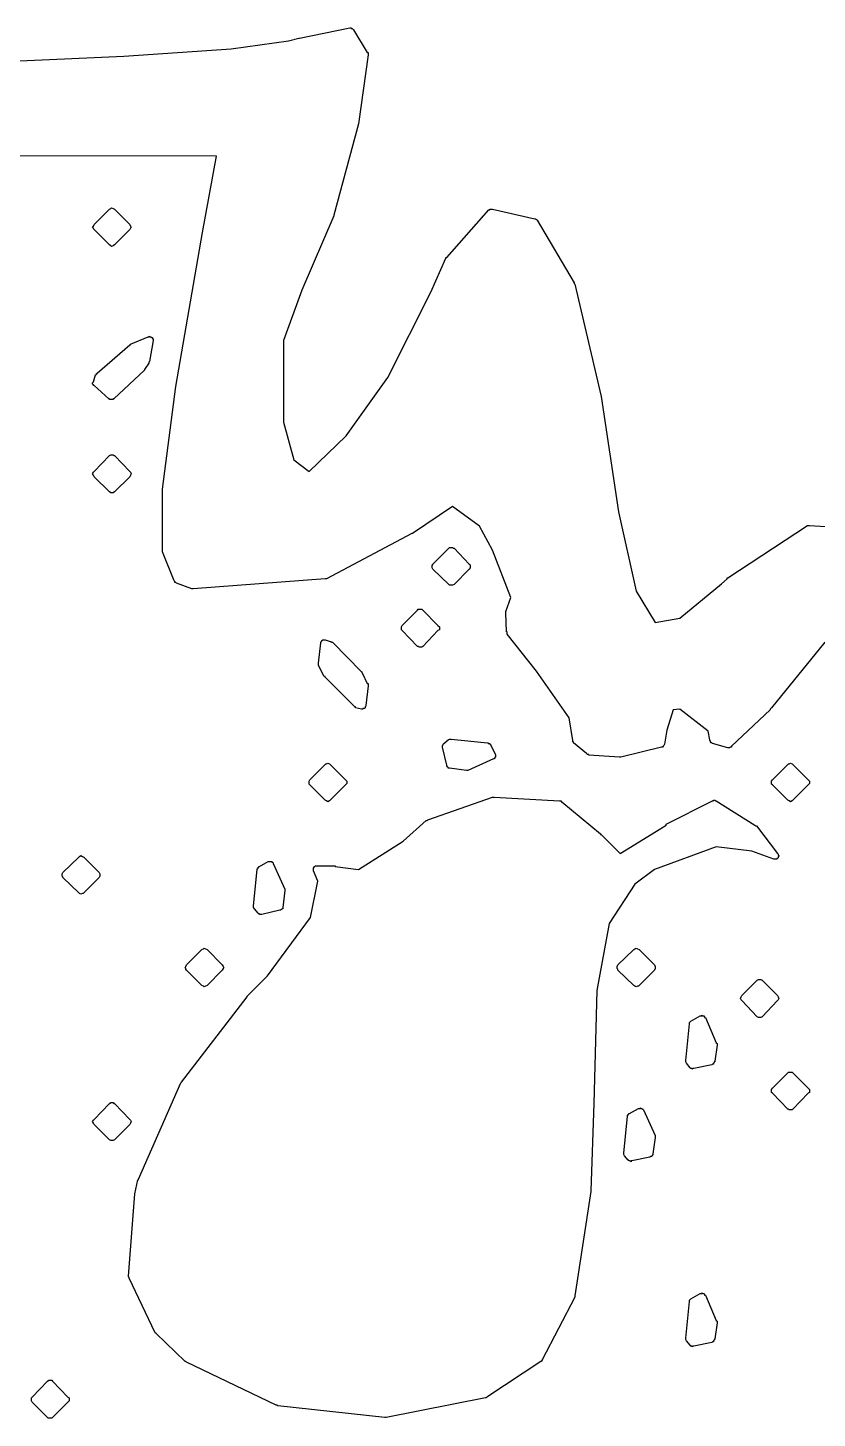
# Model space of a CAD drawing. Extents: x 55 to 335, y -160 to -35.
# Drawn here: x 128.144 to 129.228, y -120.951 to -119.043 of the extents above; entities that cross this region are included whole.
import ezdxf

# ---------------------------------------------------------------- set-up
doc = ezdxf.new("R2010")
doc.units = 0
doc.layers.add('BLACK', color=7, linetype='CONTINUOUS')

msp = doc.modelspace()

# ---------------------------------------------------------------- linework, layer by layer
at = {"layer": 'BLACK', "linetype": 'CONTINUOUS'}
for p, q in [((128.502, -119.061), (128.516, -119.057)), ((128.516, -119.057), (128.516, -119.057)), ((128.516, -119.057), (128.517, -119.057)), ((128.517, -119.057), (128.586, -119.043)), ((128.586, -119.043), (128.586, -119.043)), ((128.586, -119.043), (128.586, -119.043)), ((128.586, -119.043), (128.587, -119.043)), ((128.587, -119.043), (128.588, -119.043)), ((128.588, -119.043), (128.588, -119.044)), ((128.588, -119.044), (128.588, -119.044)), ((128.588, -119.044), (128.588, -119.044)), ((128.588, -119.044), (128.589, -119.044)), ((128.589, -119.044), (128.589, -119.044)), ((128.589, -119.044), (128.589, -119.044)), ((128.589, -119.044), (128.59, -119.045)), ((128.59, -119.045), (128.591, -119.046)), ((128.591, -119.046), (128.591, -119.046)), ((128.591, -119.046), (128.591, -119.046)), ((128.591, -119.046), (128.61, -119.077)), ((128.276, -119.082), (128.423, -119.072)), ((128.423, -119.072), (128.502, -119.061)), ((128.61, -119.077), (128.611, -119.077)), ((128.611, -119.077), (128.611, -119.078)), ((128.611, -119.078), (128.611, -119.078)), ((128.611, -119.078), (128.611, -119.079)), ((128.076, -119.091), (128.276, -119.082)), ((128.611, -119.08), (128.598, -119.175)), ((128.611, -119.079), (128.611, -119.079)), ((128.611, -119.079), (128.611, -119.08)), ((128.598, -119.175), (128.564, -119.3)), ((128.598, -119.175), (128.598, -119.175)), ((128.598, -119.175), (128.598, -119.175)), ((128.403, -119.219), (127.665, -119.218)), ((128.384, -119.324), (128.403, -119.219)), ((128.235, -119.313), (128.256, -119.292)), ((128.256, -119.292), (128.258, -119.291)), ((128.256, -119.292), (128.256, -119.292)), ((128.258, -119.291), (128.259, -119.29)), ((128.259, -119.29), (128.261, -119.291)), ((128.261, -119.291), (128.263, -119.292)), ((128.263, -119.292), (128.284, -119.313)), ((128.564, -119.301), (128.52, -119.403)), ((128.564, -119.3), (128.564, -119.301)), ((128.564, -119.301), (128.564, -119.301)), ((128.719, -119.358), (128.777, -119.293)), ((128.777, -119.293), (128.777, -119.293)), ((128.777, -119.293), (128.778, -119.293)), ((128.778, -119.293), (128.778, -119.292)), ((128.778, -119.292), (128.778, -119.292)), ((128.778, -119.292), (128.779, -119.292)), ((128.779, -119.292), (128.78, -119.292)), ((128.78, -119.292), (128.78, -119.292)), ((128.78, -119.292), (128.78, -119.292)), ((128.78, -119.292), (128.781, -119.292)), ((128.781, -119.292), (128.782, -119.292)), ((128.782, -119.292), (128.84, -119.305)), ((128.84, -119.305), (128.84, -119.305)), ((128.84, -119.305), (128.84, -119.305)), ((128.84, -119.305), (128.841, -119.305)), ((128.841, -119.305), (128.842, -119.306)), ((128.842, -119.306), (128.842, -119.306)), ((128.842, -119.306), (128.842, -119.306)), ((128.842, -119.306), (128.843, -119.307)), ((128.843, -119.307), (128.843, -119.307)), ((128.843, -119.307), (128.843, -119.307)), ((128.843, -119.307), (128.843, -119.307)), ((128.843, -119.307), (128.894, -119.393)), ((128.233, -119.317), (128.234, -119.315)), ((128.234, -119.318), (128.233, -119.317)), ((128.234, -119.315), (128.235, -119.313)), ((128.234, -119.319), (128.234, -119.318)), ((128.235, -119.32), (128.234, -119.319)), ((128.256, -119.341), (128.235, -119.32)), ((128.235, -119.32), (128.235, -119.32)), ((128.284, -119.32), (128.263, -119.341)), ((128.284, -119.313), (128.285, -119.315)), ((128.285, -119.318), (128.284, -119.32)), ((128.284, -119.32), (128.284, -119.32)), ((128.285, -119.315), (128.286, -119.317)), ((128.286, -119.317), (128.285, -119.318)), ((128.347, -119.535), (128.384, -119.324)), ((128.384, -119.324), (128.384, -119.324)), ((128.384, -119.324), (128.384, -119.324)), ((128.258, -119.342), (128.256, -119.341)), ((128.259, -119.343), (128.258, -119.342)), ((128.261, -119.342), (128.259, -119.343)), ((128.263, -119.341), (128.261, -119.342)), ((128.697, -119.406), (128.718, -119.359)), ((128.718, -119.359), (128.718, -119.358)), ((128.718, -119.358), (128.719, -119.358)), ((128.894, -119.393), (128.894, -119.394)), ((128.894, -119.394), (128.895, -119.395)), ((128.895, -119.395), (128.931, -119.549)), ((128.52, -119.403), (128.495, -119.472)), ((128.638, -119.523), (128.697, -119.406)), ((128.239, -119.517), (128.284, -119.478)), ((128.284, -119.478), (128.285, -119.478)), ((128.285, -119.477), (128.309, -119.467)), ((128.285, -119.478), (128.285, -119.477)), ((128.309, -119.467), (128.309, -119.467)), ((128.309, -119.467), (128.31, -119.467)), ((128.31, -119.467), (128.311, -119.466)), ((128.31, -119.467), (128.31, -119.467)), ((128.311, -119.466), (128.311, -119.467)), ((128.311, -119.467), (128.312, -119.467)), ((128.316, -119.472), (128.311, -119.501)), ((128.312, -119.467), (128.312, -119.467)), ((128.312, -119.467), (128.313, -119.467)), ((128.313, -119.467), (128.313, -119.467)), ((128.313, -119.467), (128.313, -119.467)), ((128.313, -119.467), (128.314, -119.468)), ((128.314, -119.468), (128.314, -119.468)), ((128.314, -119.468), (128.315, -119.468)), ((128.315, -119.468), (128.315, -119.469)), ((128.315, -119.469), (128.315, -119.469)), ((128.315, -119.469), (128.315, -119.469)), ((128.315, -119.469), (128.315, -119.47)), ((128.315, -119.47), (128.316, -119.47)), ((128.316, -119.47), (128.316, -119.471)), ((128.316, -119.471), (128.316, -119.471)), ((128.316, -119.471), (128.316, -119.472)), ((128.316, -119.472), (128.316, -119.472)), ((128.495, -119.472), (128.495, -119.584)), ((128.239, -119.518), (128.239, -119.517)), ((128.304, -119.513), (128.262, -119.552)), ((128.31, -119.503), (128.304, -119.512)), ((128.304, -119.512), (128.304, -119.512)), ((128.304, -119.512), (128.304, -119.513)), ((128.311, -119.501), (128.31, -119.502)), ((128.31, -119.502), (128.31, -119.503)), ((128.31, -119.503), (128.31, -119.503)), ((128.31, -119.503), (128.31, -119.503)), ((128.311, -119.501), (128.311, -119.501)), ((128.311, -119.501), (128.311, -119.501)), ((128.233, -119.53), (128.234, -119.529)), ((128.233, -119.531), (128.233, -119.53)), ((128.233, -119.532), (128.233, -119.531)), ((128.233, -119.531), (128.233, -119.531)), ((128.233, -119.531), (128.233, -119.531)), ((128.234, -119.533), (128.233, -119.532)), ((128.234, -119.529), (128.237, -119.519)), ((128.234, -119.529), (128.234, -119.529)), ((128.234, -119.529), (128.234, -119.529)), ((128.234, -119.534), (128.234, -119.533)), ((128.234, -119.533), (128.234, -119.533)), ((128.234, -119.533), (128.234, -119.533)), ((128.235, -119.534), (128.234, -119.534)), ((128.255, -119.552), (128.235, -119.534)), ((128.235, -119.534), (128.235, -119.534)), ((128.235, -119.534), (128.235, -119.534)), ((128.237, -119.519), (128.238, -119.519)), ((128.238, -119.519), (128.238, -119.518)), ((128.238, -119.518), (128.238, -119.518)), ((128.238, -119.518), (128.239, -119.518)), ((128.238, -119.519), (128.238, -119.519)), ((128.329, -119.676), (128.347, -119.535)), ((128.347, -119.535), (128.347, -119.535)), ((128.347, -119.535), (128.347, -119.535)), ((128.581, -119.603), (128.638, -119.523)), ((128.256, -119.552), (128.255, -119.552)), ((128.256, -119.553), (128.256, -119.552)), ((128.257, -119.553), (128.256, -119.553)), ((128.258, -119.553), (128.257, -119.553)), ((128.257, -119.553), (128.257, -119.553)), ((128.257, -119.553), (128.257, -119.553)), ((128.259, -119.553), (128.258, -119.553)), ((128.258, -119.553), (128.258, -119.553)), ((128.26, -119.553), (128.259, -119.553)), ((128.259, -119.553), (128.259, -119.553)), ((128.261, -119.553), (128.26, -119.553)), ((128.26, -119.553), (128.26, -119.553)), ((128.262, -119.552), (128.261, -119.552)), ((128.261, -119.552), (128.261, -119.553)), ((128.931, -119.549), (128.931, -119.549)), ((128.931, -119.549), (128.931, -119.549)), ((128.931, -119.549), (128.955, -119.707)), ((128.495, -119.584), (128.509, -119.636)), ((128.53, -119.652), (128.581, -119.603)), ((128.235, -119.652), (128.256, -119.63)), ((128.256, -119.63), (128.258, -119.629)), ((128.256, -119.63), (128.256, -119.63)), ((128.258, -119.629), (128.259, -119.629)), ((128.259, -119.629), (128.261, -119.629)), ((128.261, -119.629), (128.262, -119.63)), ((128.262, -119.63), (128.263, -119.63)), ((128.263, -119.63), (128.284, -119.652)), ((128.509, -119.636), (128.53, -119.652)), ((128.233, -119.655), (128.234, -119.653)), ((128.234, -119.657), (128.233, -119.655)), ((128.234, -119.653), (128.235, -119.652)), ((128.234, -119.653), (128.234, -119.653)), ((128.234, -119.653), (128.234, -119.653)), ((128.235, -119.659), (128.234, -119.657)), ((128.235, -119.652), (128.235, -119.652)), ((128.256, -119.68), (128.235, -119.659)), ((128.284, -119.659), (128.263, -119.68)), ((128.284, -119.652), (128.284, -119.652)), ((128.284, -119.652), (128.285, -119.653)), ((128.285, -119.657), (128.284, -119.659)), ((128.285, -119.653), (128.286, -119.655)), ((128.286, -119.655), (128.285, -119.657)), ((128.258, -119.681), (128.256, -119.68)), ((128.256, -119.68), (128.256, -119.68)), ((128.259, -119.681), (128.258, -119.681)), ((128.261, -119.681), (128.259, -119.681)), ((128.263, -119.68), (128.261, -119.681)), ((128.329, -119.76), (128.329, -119.676)), ((128.329, -119.676), (128.329, -119.676)), ((128.329, -119.676), (128.329, -119.676)), ((128.727, -119.7), (128.672, -119.737)), ((128.764, -119.727), (128.727, -119.7)), ((128.955, -119.707), (128.979, -119.816)), ((129.105, -119.798), (129.214, -119.726)), ((129.214, -119.726), (129.214, -119.726)), ((129.214, -119.726), (129.215, -119.726)), ((129.215, -119.726), (129.215, -119.726)), ((129.215, -119.726), (129.216, -119.726)), ((129.216, -119.726), (129.216, -119.726)), ((129.216, -119.726), (129.217, -119.726)), ((129.217, -119.726), (129.315, -119.732)), ((128.671, -119.737), (128.554, -119.799)), ((128.672, -119.737), (128.671, -119.737)), ((128.671, -119.737), (128.671, -119.737)), ((128.782, -119.76), (128.764, -119.727)), ((128.329, -119.761), (128.329, -119.76)), ((128.329, -119.76), (128.329, -119.76)), ((128.329, -119.76), (128.329, -119.76)), ((128.329, -119.762), (128.329, -119.761)), ((128.345, -119.802), (128.329, -119.762)), ((128.329, -119.762), (128.329, -119.762)), ((128.329, -119.762), (128.329, -119.762)), ((128.7, -119.779), (128.722, -119.757)), ((128.722, -119.757), (128.723, -119.756)), ((128.722, -119.757), (128.722, -119.757)), ((128.723, -119.756), (128.725, -119.756)), ((128.725, -119.756), (128.727, -119.756)), ((128.727, -119.756), (128.728, -119.757)), ((128.728, -119.757), (128.729, -119.757)), ((128.729, -119.757), (128.75, -119.779)), ((128.807, -119.825), (128.782, -119.76)), ((128.699, -119.782), (128.699, -119.78)), ((128.699, -119.78), (128.699, -119.78)), ((128.699, -119.78), (128.7, -119.78)), ((128.699, -119.784), (128.699, -119.782)), ((128.7, -119.786), (128.699, -119.784)), ((128.7, -119.78), (128.7, -119.779)), ((128.7, -119.779), (128.7, -119.779)), ((128.75, -119.779), (128.751, -119.78)), ((128.751, -119.784), (128.75, -119.786)), ((128.751, -119.78), (128.751, -119.782)), ((128.751, -119.782), (128.751, -119.784)), ((128.346, -119.803), (128.345, -119.802)), ((128.345, -119.802), (128.345, -119.802)), ((128.345, -119.802), (128.345, -119.802)), ((128.346, -119.804), (128.346, -119.803)), ((128.346, -119.803), (128.346, -119.803)), ((128.552, -119.799), (128.371, -119.813)), ((128.553, -119.799), (128.552, -119.799)), ((128.552, -119.799), (128.552, -119.799)), ((128.552, -119.799), (128.552, -119.799)), ((128.554, -119.799), (128.553, -119.799)), ((128.554, -119.799), (128.554, -119.799)), ((128.554, -119.799), (128.554, -119.799)), ((128.722, -119.807), (128.7, -119.786)), ((128.75, -119.786), (128.729, -119.807)), ((129.096, -119.806), (129.104, -119.799)), ((129.104, -119.799), (129.104, -119.798)), ((129.104, -119.798), (129.105, -119.798)), ((128.347, -119.804), (128.346, -119.804)), ((128.346, -119.804), (128.346, -119.804)), ((128.348, -119.805), (128.347, -119.804)), ((128.369, -119.813), (128.348, -119.805)), ((128.348, -119.805), (128.348, -119.805)), ((128.348, -119.805), (128.348, -119.805)), ((128.37, -119.813), (128.369, -119.813)), ((128.369, -119.813), (128.369, -119.813)), ((128.369, -119.813), (128.369, -119.813)), ((128.371, -119.813), (128.37, -119.813)), ((128.371, -119.813), (128.371, -119.813)), ((128.371, -119.813), (128.371, -119.813)), ((128.723, -119.808), (128.722, -119.807)), ((128.725, -119.808), (128.723, -119.808)), ((128.727, -119.808), (128.725, -119.808)), ((128.729, -119.807), (128.727, -119.808)), ((128.729, -119.807), (128.729, -119.807)), ((128.979, -119.816), (129.005, -119.859)), ((129.039, -119.853), (129.096, -119.806)), ((128.679, -119.842), (128.68, -119.841)), ((128.68, -119.841), (128.681, -119.841)), ((128.681, -119.841), (128.683, -119.841)), ((128.683, -119.841), (128.685, -119.841)), ((128.685, -119.841), (128.686, -119.842)), ((128.8, -119.844), (128.807, -119.825)), ((128.658, -119.863), (128.679, -119.842)), ((128.679, -119.842), (128.679, -119.842)), ((128.686, -119.842), (128.707, -119.863)), ((128.8, -119.845), (128.8, -119.844)), ((128.8, -119.844), (128.8, -119.844)), ((128.8, -119.844), (128.8, -119.844)), ((128.8, -119.846), (128.8, -119.845)), ((128.801, -119.872), (128.8, -119.846)), ((128.8, -119.846), (128.8, -119.846)), ((128.8, -119.846), (128.8, -119.846)), ((129.005, -119.859), (129.039, -119.853)), ((128.657, -119.865), (128.658, -119.863)), ((128.657, -119.867), (128.657, -119.865)), ((128.657, -119.865), (128.657, -119.865)), ((128.657, -119.869), (128.657, -119.867)), ((128.658, -119.87), (128.657, -119.869)), ((128.679, -119.892), (128.658, -119.87)), ((128.658, -119.87), (128.658, -119.87)), ((128.707, -119.87), (128.686, -119.892)), ((128.707, -119.863), (128.707, -119.863)), ((128.707, -119.863), (128.709, -119.865)), ((128.709, -119.869), (128.707, -119.87)), ((128.707, -119.87), (128.707, -119.87)), ((128.709, -119.865), (128.709, -119.865)), ((128.709, -119.865), (128.709, -119.867)), ((128.709, -119.867), (128.709, -119.869)), ((128.802, -119.872), (128.801, -119.872)), ((128.802, -119.873), (128.802, -119.872)), ((128.802, -119.874), (128.802, -119.873)), ((128.802, -119.873), (128.802, -119.873)), ((128.802, -119.875), (128.802, -119.874)), ((128.802, -119.874), (128.802, -119.874)), ((128.842, -119.926), (128.802, -119.875)), ((128.543, -119.915), (128.546, -119.887)), ((128.546, -119.886), (128.547, -119.885)), ((128.546, -119.887), (128.546, -119.886)), ((128.546, -119.886), (128.546, -119.886)), ((128.546, -119.887), (128.546, -119.887)), ((128.546, -119.887), (128.546, -119.887)), ((128.547, -119.885), (128.548, -119.884)), ((128.547, -119.885), (128.547, -119.885)), ((128.547, -119.885), (128.547, -119.885)), ((128.548, -119.884), (128.549, -119.883)), ((128.548, -119.884), (128.548, -119.884)), ((128.548, -119.884), (128.548, -119.884)), ((128.549, -119.883), (128.549, -119.883)), ((128.549, -119.883), (128.55, -119.883)), ((128.55, -119.883), (128.55, -119.883)), ((128.55, -119.883), (128.551, -119.883)), ((128.551, -119.883), (128.551, -119.883)), ((128.551, -119.883), (128.552, -119.883)), ((128.552, -119.883), (128.552, -119.883)), ((128.552, -119.883), (128.559, -119.885)), ((128.559, -119.885), (128.56, -119.885)), ((128.56, -119.885), (128.56, -119.885)), ((128.56, -119.885), (128.561, -119.886)), ((128.561, -119.886), (128.561, -119.886)), ((128.561, -119.886), (128.561, -119.886)), ((128.561, -119.886), (128.562, -119.886)), ((128.562, -119.886), (128.602, -119.927)), ((128.68, -119.892), (128.679, -119.892)), ((128.679, -119.892), (128.679, -119.892)), ((128.681, -119.893), (128.68, -119.892)), ((128.683, -119.893), (128.681, -119.893)), ((128.685, -119.893), (128.683, -119.893)), ((128.686, -119.892), (128.685, -119.893)), ((129.238, -119.886), (129.165, -119.976)), ((128.543, -119.916), (128.543, -119.915)), ((128.543, -119.915), (128.543, -119.915)), ((128.543, -119.917), (128.543, -119.916)), ((128.543, -119.916), (128.543, -119.916)), ((128.543, -119.918), (128.543, -119.917)), ((128.543, -119.917), (128.543, -119.917)), ((128.551, -119.933), (128.543, -119.918)), ((128.552, -119.933), (128.551, -119.933)), ((128.552, -119.934), (128.552, -119.933)), ((128.592, -119.974), (128.552, -119.934)), ((128.602, -119.927), (128.602, -119.927)), ((128.602, -119.927), (128.603, -119.928)), ((128.603, -119.928), (128.61, -119.943)), ((128.887, -119.99), (128.842, -119.926)), ((128.611, -119.946), (128.608, -119.973)), ((128.61, -119.943), (128.611, -119.943)), ((128.611, -119.943), (128.611, -119.944)), ((128.611, -119.944), (128.611, -119.944)), ((128.611, -119.944), (128.611, -119.945)), ((128.611, -119.945), (128.611, -119.945)), ((128.611, -119.945), (128.611, -119.946)), ((128.593, -119.975), (128.592, -119.974)), ((128.592, -119.974), (128.592, -119.974)), ((128.594, -119.975), (128.593, -119.975)), ((128.593, -119.975), (128.593, -119.975)), ((128.594, -119.976), (128.594, -119.975)), ((128.594, -119.975), (128.594, -119.975)), ((128.608, -119.974), (128.607, -119.975)), ((128.607, -119.975), (128.607, -119.975)), ((128.607, -119.975), (128.607, -119.976)), ((128.608, -119.973), (128.608, -119.974)), ((128.608, -119.974), (128.608, -119.974)), ((128.608, -119.974), (128.608, -119.974)), ((128.602, -119.978), (128.594, -119.976)), ((128.603, -119.978), (128.602, -119.978)), ((128.602, -119.978), (128.602, -119.978)), ((128.604, -119.978), (128.603, -119.978)), ((128.603, -119.978), (128.603, -119.978)), ((128.605, -119.977), (128.604, -119.977)), ((128.604, -119.977), (128.604, -119.977)), ((128.604, -119.977), (128.604, -119.978)), ((128.606, -119.977), (128.605, -119.977)), ((128.607, -119.976), (128.606, -119.977)), ((128.606, -119.977), (128.606, -119.977)), ((128.606, -119.977), (128.606, -119.977)), ((128.607, -119.976), (128.607, -119.976)), ((128.892, -120.021), (128.887, -119.99)), ((129.03, -119.979), (129.021, -120.007)), ((129.039, -119.978), (129.03, -119.979)), ((129.078, -120.008), (129.039, -119.978)), ((129.163, -119.979), (129.11, -120.029)), ((129.165, -119.976), (129.163, -119.978)), ((129.163, -119.978), (129.163, -119.978)), ((129.163, -119.978), (129.163, -119.979)), ((129.165, -119.976), (129.165, -119.976)), ((129.165, -119.976), (129.165, -119.976)), ((129.021, -120.007), (129.018, -120.026)), ((129.08, -120.02), (129.078, -120.008)), ((128.713, -120.028), (128.714, -120.027)), ((128.713, -120.029), (128.713, -120.028)), ((128.713, -120.028), (128.713, -120.028)), ((128.713, -120.028), (128.713, -120.028)), ((128.713, -120.03), (128.713, -120.029)), ((128.713, -120.029), (128.713, -120.029)), ((128.719, -120.055), (128.713, -120.03)), ((128.714, -120.026), (128.715, -120.025)), ((128.714, -120.027), (128.714, -120.026)), ((128.714, -120.026), (128.714, -120.026)), ((128.714, -120.027), (128.714, -120.027)), ((128.715, -120.025), (128.721, -120.02)), ((128.721, -120.02), (128.723, -120.019)), ((128.723, -120.019), (128.725, -120.019)), ((128.725, -120.019), (128.775, -120.024)), ((128.775, -120.024), (128.775, -120.024)), ((128.775, -120.024), (128.776, -120.024)), ((128.776, -120.024), (128.776, -120.025)), ((128.776, -120.025), (128.777, -120.025)), ((128.777, -120.025), (128.777, -120.025)), ((128.777, -120.025), (128.778, -120.025)), ((128.778, -120.025), (128.778, -120.026)), ((128.778, -120.026), (128.778, -120.026)), ((128.778, -120.026), (128.779, -120.026)), ((128.779, -120.026), (128.779, -120.027)), ((128.779, -120.027), (128.786, -120.04)), ((128.892, -120.022), (128.892, -120.021)), ((128.892, -120.021), (128.892, -120.021)), ((128.892, -120.023), (128.892, -120.022)), ((128.892, -120.022), (128.892, -120.022)), ((128.893, -120.023), (128.892, -120.023)), ((128.893, -120.024), (128.893, -120.023)), ((128.911, -120.039), (128.893, -120.024)), ((129.014, -120.03), (128.958, -120.044)), ((129.015, -120.03), (129.014, -120.03)), ((129.016, -120.029), (129.015, -120.03)), ((129.017, -120.028), (129.016, -120.029)), ((129.018, -120.026), (129.017, -120.028)), ((129.017, -120.028), (129.017, -120.028)), ((129.018, -120.026), (129.018, -120.026)), ((129.08, -120.021), (129.08, -120.02)), ((129.081, -120.022), (129.08, -120.021)), ((129.081, -120.023), (129.081, -120.022)), ((129.081, -120.022), (129.081, -120.022)), ((129.081, -120.022), (129.081, -120.022)), ((129.082, -120.024), (129.081, -120.023)), ((129.083, -120.024), (129.082, -120.024)), ((129.082, -120.024), (129.082, -120.024)), ((129.082, -120.024), (129.082, -120.024)), ((129.084, -120.025), (129.083, -120.024)), ((129.105, -120.031), (129.084, -120.025)), ((129.106, -120.031), (129.105, -120.031)), ((129.107, -120.031), (129.106, -120.031)), ((129.108, -120.03), (129.107, -120.031)), ((129.107, -120.031), (129.107, -120.031)), ((129.107, -120.031), (129.107, -120.031)), ((129.109, -120.03), (129.108, -120.03)), ((129.108, -120.03), (129.108, -120.03)), ((129.11, -120.03), (129.109, -120.03)), ((129.109, -120.03), (129.109, -120.03)), ((129.11, -120.029), (129.11, -120.03)), ((128.783, -120.046), (128.748, -120.062)), ((128.784, -120.046), (128.783, -120.046)), ((128.783, -120.046), (128.783, -120.046)), ((128.783, -120.046), (128.783, -120.046)), ((128.785, -120.045), (128.784, -120.046)), ((128.786, -120.044), (128.785, -120.044)), ((128.785, -120.044), (128.785, -120.045)), ((128.785, -120.045), (128.785, -120.045)), ((128.785, -120.045), (128.785, -120.045)), ((128.786, -120.04), (128.786, -120.04)), ((128.786, -120.04), (128.786, -120.04)), ((128.786, -120.04), (128.786, -120.041)), ((128.786, -120.041), (128.786, -120.041)), ((128.786, -120.041), (128.786, -120.042)), ((128.786, -120.042), (128.786, -120.042)), ((128.786, -120.042), (128.786, -120.043)), ((128.786, -120.043), (128.786, -120.043)), ((128.786, -120.043), (128.786, -120.043)), ((128.786, -120.043), (128.786, -120.044)), ((128.912, -120.04), (128.911, -120.039)), ((128.913, -120.04), (128.912, -120.04)), ((128.912, -120.04), (128.912, -120.04)), ((128.914, -120.04), (128.913, -120.04)), ((128.913, -120.04), (128.913, -120.04)), ((128.914, -120.041), (128.914, -120.04)), ((128.956, -120.044), (128.914, -120.041)), ((128.957, -120.044), (128.956, -120.044)), ((128.958, -120.044), (128.957, -120.044)), ((128.531, -120.075), (128.552, -120.054)), ((128.552, -120.054), (128.553, -120.053)), ((128.552, -120.054), (128.552, -120.054)), ((128.553, -120.053), (128.554, -120.053)), ((128.554, -120.053), (128.556, -120.052)), ((128.556, -120.052), (128.558, -120.053)), ((128.558, -120.053), (128.559, -120.054)), ((128.559, -120.054), (128.58, -120.075)), ((128.719, -120.056), (128.719, -120.055)), ((128.719, -120.055), (128.719, -120.055)), ((128.72, -120.057), (128.719, -120.056)), ((128.719, -120.056), (128.719, -120.056)), ((128.721, -120.058), (128.72, -120.057)), ((128.72, -120.057), (128.72, -120.057)), ((128.72, -120.057), (128.72, -120.057)), ((128.721, -120.059), (128.721, -120.058)), ((128.722, -120.059), (128.721, -120.059)), ((128.721, -120.059), (128.721, -120.059)), ((128.721, -120.059), (128.721, -120.059)), ((128.723, -120.059), (128.722, -120.059)), ((128.746, -120.062), (128.723, -120.059)), ((128.723, -120.059), (128.723, -120.059)), ((128.723, -120.059), (128.723, -120.059)), ((128.747, -120.062), (128.746, -120.062)), ((128.746, -120.062), (128.746, -120.062)), ((128.746, -120.062), (128.746, -120.062)), ((128.748, -120.062), (128.747, -120.062)), ((128.748, -120.062), (128.748, -120.062)), ((128.748, -120.062), (128.748, -120.062)), ((129.166, -120.075), (129.187, -120.054)), ((129.187, -120.054), (129.188, -120.053)), ((129.187, -120.054), (129.187, -120.054)), ((129.188, -120.053), (129.189, -120.053)), ((129.189, -120.053), (129.191, -120.052)), ((129.191, -120.052), (129.193, -120.053)), ((129.193, -120.053), (129.194, -120.054)), ((129.194, -120.054), (129.215, -120.075)), ((128.53, -120.077), (128.531, -120.075)), ((128.53, -120.079), (128.53, -120.077)), ((128.53, -120.08), (128.53, -120.079)), ((128.53, -120.081), (128.53, -120.08)), ((128.531, -120.082), (128.53, -120.081)), ((128.531, -120.075), (128.531, -120.075)), ((128.552, -120.103), (128.531, -120.082)), ((128.58, -120.082), (128.559, -120.103)), ((128.58, -120.075), (128.582, -120.077)), ((128.582, -120.08), (128.58, -120.082)), ((128.58, -120.082), (128.58, -120.082)), ((128.582, -120.077), (128.582, -120.079)), ((128.582, -120.079), (128.582, -120.08)), ((129.165, -120.077), (129.166, -120.075)), ((129.165, -120.079), (129.165, -120.077)), ((129.165, -120.08), (129.165, -120.079)), ((129.165, -120.081), (129.165, -120.08)), ((129.166, -120.082), (129.165, -120.081)), ((129.166, -120.075), (129.166, -120.075)), ((129.187, -120.103), (129.166, -120.082)), ((129.215, -120.082), (129.194, -120.103)), ((129.215, -120.075), (129.217, -120.077)), ((129.217, -120.08), (129.215, -120.082)), ((129.215, -120.082), (129.215, -120.082)), ((129.217, -120.077), (129.217, -120.079)), ((129.217, -120.079), (129.217, -120.08)), ((128.554, -120.104), (128.552, -120.103)), ((128.556, -120.105), (128.554, -120.104)), ((128.558, -120.104), (128.556, -120.105)), ((128.559, -120.103), (128.558, -120.104)), ((128.693, -120.13), (128.782, -120.099)), ((128.782, -120.099), (128.782, -120.099)), ((128.782, -120.099), (128.782, -120.099)), ((128.782, -120.099), (128.783, -120.099)), ((128.783, -120.099), (128.784, -120.099)), ((128.784, -120.099), (128.784, -120.099)), ((128.784, -120.099), (128.784, -120.099)), ((128.784, -120.099), (128.874, -120.104)), ((128.874, -120.104), (128.875, -120.104)), ((128.875, -120.104), (128.875, -120.104)), ((128.875, -120.104), (128.876, -120.104)), ((128.876, -120.104), (128.876, -120.105)), ((128.876, -120.105), (128.877, -120.105)), ((128.877, -120.105), (128.877, -120.105)), ((128.877, -120.105), (128.93, -120.149)), ((129.02, -120.136), (129.084, -120.104)), ((129.084, -120.104), (129.085, -120.104)), ((129.085, -120.104), (129.085, -120.103)), ((129.085, -120.103), (129.086, -120.103)), ((129.086, -120.103), (129.086, -120.103)), ((129.086, -120.103), (129.087, -120.103)), ((129.087, -120.103), (129.087, -120.103)), ((129.087, -120.103), (129.088, -120.104)), ((129.088, -120.104), (129.088, -120.104)), ((129.088, -120.104), (129.089, -120.104)), ((129.089, -120.104), (129.089, -120.104)), ((129.089, -120.104), (129.142, -120.137)), ((129.189, -120.104), (129.187, -120.103)), ((129.191, -120.105), (129.189, -120.104)), ((129.193, -120.104), (129.191, -120.105)), ((129.194, -120.103), (129.193, -120.104)), ((128.659, -120.159), (128.691, -120.131)), ((128.691, -120.131), (128.692, -120.131)), ((128.692, -120.131), (128.693, -120.13)), ((128.957, -120.176), (129.013, -120.142)), ((129.013, -120.142), (129.02, -120.137)), ((129.02, -120.137), (129.02, -120.136)), ((129.02, -120.137), (129.02, -120.137)), ((129.142, -120.137), (129.143, -120.138)), ((129.143, -120.138), (129.144, -120.138)), ((129.144, -120.138), (129.173, -120.176)), ((128.598, -120.198), (128.659, -120.159)), ((128.93, -120.149), (128.93, -120.149)), ((128.93, -120.149), (128.93, -120.149)), ((128.93, -120.149), (128.93, -120.15)), ((128.93, -120.15), (128.931, -120.15)), ((128.931, -120.15), (128.931, -120.15)), ((128.931, -120.15), (128.957, -120.176)), ((128.192, -120.202), (128.214, -120.181)), ((128.214, -120.181), (128.215, -120.18)), ((128.215, -120.18), (128.217, -120.179)), ((128.217, -120.179), (128.219, -120.18)), ((128.219, -120.18), (128.221, -120.181)), ((128.221, -120.181), (128.221, -120.181)), ((128.221, -120.181), (128.242, -120.202)), ((129.089, -120.167), (129.004, -120.198)), ((129.138, -120.173), (129.089, -120.167)), ((129.168, -120.184), (129.138, -120.173)), ((129.169, -120.184), (129.168, -120.184)), ((129.168, -120.184), (129.168, -120.184)), ((129.17, -120.184), (129.169, -120.184)), ((129.169, -120.184), (129.169, -120.184)), ((129.171, -120.184), (129.17, -120.184)), ((129.17, -120.184), (129.17, -120.184)), ((129.172, -120.184), (129.171, -120.184)), ((129.171, -120.184), (129.171, -120.184)), ((129.173, -120.183), (129.172, -120.183)), ((129.172, -120.183), (129.172, -120.184)), ((129.173, -120.176), (129.174, -120.177)), ((129.174, -120.182), (129.173, -120.183)), ((129.173, -120.183), (129.173, -120.183)), ((129.173, -120.183), (129.173, -120.183)), ((129.174, -120.177), (129.174, -120.177)), ((129.174, -120.177), (129.174, -120.177)), ((129.174, -120.177), (129.174, -120.178)), ((129.174, -120.178), (129.174, -120.178)), ((129.174, -120.178), (129.175, -120.179)), ((129.175, -120.18), (129.174, -120.18)), ((129.174, -120.18), (129.174, -120.181)), ((129.174, -120.181), (129.174, -120.181)), ((129.174, -120.181), (129.174, -120.182)), ((129.174, -120.182), (129.174, -120.182)), ((129.175, -120.179), (129.175, -120.179)), ((129.175, -120.179), (129.175, -120.18)), ((128.191, -120.204), (128.192, -120.202)), ((128.242, -120.202), (128.243, -120.204)), ((128.454, -120.248), (128.459, -120.198)), ((128.459, -120.197), (128.46, -120.196)), ((128.459, -120.198), (128.459, -120.197)), ((128.459, -120.197), (128.459, -120.197)), ((128.459, -120.197), (128.459, -120.197)), ((128.46, -120.196), (128.46, -120.195)), ((128.46, -120.195), (128.461, -120.195)), ((128.46, -120.196), (128.46, -120.196)), ((128.461, -120.195), (128.461, -120.194)), ((128.461, -120.194), (128.462, -120.194)), ((128.461, -120.195), (128.461, -120.195)), ((128.462, -120.194), (128.474, -120.187)), ((128.474, -120.187), (128.475, -120.187)), ((128.475, -120.187), (128.475, -120.187)), ((128.475, -120.187), (128.476, -120.187)), ((128.476, -120.187), (128.476, -120.187)), ((128.476, -120.187), (128.476, -120.187)), ((128.476, -120.187), (128.477, -120.187)), ((128.477, -120.187), (128.478, -120.187)), ((128.477, -120.187), (128.477, -120.187)), ((128.478, -120.187), (128.478, -120.187)), ((128.478, -120.187), (128.479, -120.187)), ((128.479, -120.187), (128.479, -120.188)), ((128.479, -120.188), (128.48, -120.188)), ((128.48, -120.188), (128.48, -120.188)), ((128.48, -120.188), (128.48, -120.188)), ((128.48, -120.188), (128.481, -120.189)), ((128.481, -120.189), (128.481, -120.19)), ((128.481, -120.19), (128.481, -120.19)), ((128.481, -120.19), (128.481, -120.19)), ((128.481, -120.19), (128.497, -120.225)), ((128.536, -120.196), (128.537, -120.195)), ((128.536, -120.197), (128.536, -120.196)), ((128.536, -120.196), (128.536, -120.196)), ((128.536, -120.196), (128.536, -120.196)), ((128.536, -120.198), (128.536, -120.197)), ((128.536, -120.199), (128.536, -120.198)), ((128.536, -120.198), (128.536, -120.198)), ((128.536, -120.198), (128.536, -120.198)), ((128.536, -120.2), (128.536, -120.199)), ((128.536, -120.199), (128.536, -120.199)), ((128.542, -120.214), (128.536, -120.2)), ((128.536, -120.2), (128.536, -120.2)), ((128.537, -120.195), (128.537, -120.194)), ((128.537, -120.194), (128.537, -120.194)), ((128.537, -120.194), (128.537, -120.194)), ((128.537, -120.194), (128.538, -120.194)), ((128.538, -120.194), (128.539, -120.193)), ((128.539, -120.193), (128.539, -120.193)), ((128.539, -120.193), (128.539, -120.193)), ((128.539, -120.193), (128.54, -120.193)), ((128.54, -120.193), (128.541, -120.193)), ((128.541, -120.193), (128.541, -120.193)), ((128.541, -120.193), (128.541, -120.193)), ((128.541, -120.193), (128.566, -120.193)), ((128.566, -120.193), (128.566, -120.194)), ((128.566, -120.194), (128.566, -120.194)), ((128.566, -120.194), (128.598, -120.198)), ((129.004, -120.198), (128.977, -120.218)), ((128.191, -120.206), (128.191, -120.204)), ((128.191, -120.207), (128.191, -120.206)), ((128.192, -120.208), (128.191, -120.207)), ((128.192, -120.209), (128.192, -120.208)), ((128.214, -120.23), (128.192, -120.209)), ((128.192, -120.209), (128.192, -120.209)), ((128.242, -120.209), (128.221, -120.23)), ((128.243, -120.207), (128.242, -120.209)), ((128.243, -120.204), (128.243, -120.206)), ((128.243, -120.206), (128.243, -120.207)), ((128.243, -120.207), (128.243, -120.207)), ((128.532, -120.264), (128.542, -120.214)), ((128.977, -120.218), (128.942, -120.272)), ((128.215, -120.231), (128.214, -120.23)), ((128.214, -120.23), (128.214, -120.23)), ((128.217, -120.232), (128.215, -120.231)), ((128.219, -120.231), (128.217, -120.232)), ((128.22, -120.231), (128.219, -120.231)), ((128.221, -120.23), (128.22, -120.231)), ((128.497, -120.227), (128.494, -120.25)), ((128.497, -120.225), (128.497, -120.225)), ((128.497, -120.225), (128.497, -120.225)), ((128.497, -120.225), (128.497, -120.226)), ((128.497, -120.226), (128.497, -120.227)), ((128.497, -120.227), (128.497, -120.227)), ((128.497, -120.227), (128.497, -120.227)), ((128.454, -120.25), (128.454, -120.248)), ((128.455, -120.252), (128.454, -120.25)), ((128.46, -120.258), (128.455, -120.252)), ((128.455, -120.252), (128.455, -120.252)), ((128.461, -120.259), (128.46, -120.258)), ((128.462, -120.259), (128.461, -120.259)), ((128.461, -120.259), (128.461, -120.259)), ((128.462, -120.26), (128.462, -120.259)), ((128.462, -120.259), (128.462, -120.259)), ((128.463, -120.26), (128.462, -120.26)), ((128.464, -120.26), (128.463, -120.26)), ((128.463, -120.26), (128.463, -120.26)), ((128.465, -120.26), (128.464, -120.26)), ((128.464, -120.26), (128.464, -120.26)), ((128.49, -120.254), (128.465, -120.26)), ((128.491, -120.254), (128.49, -120.254)), ((128.49, -120.254), (128.49, -120.254)), ((128.49, -120.254), (128.49, -120.254)), ((128.492, -120.253), (128.491, -120.254)), ((128.493, -120.252), (128.492, -120.253)), ((128.492, -120.253), (128.492, -120.253)), ((128.492, -120.253), (128.492, -120.253)), ((128.494, -120.252), (128.493, -120.252)), ((128.493, -120.252), (128.493, -120.252)), ((128.493, -120.252), (128.493, -120.252)), ((128.494, -120.25), (128.494, -120.25)), ((128.494, -120.25), (128.494, -120.25)), ((128.494, -120.25), (128.494, -120.251)), ((128.494, -120.251), (128.494, -120.252)), ((128.473, -120.344), (128.532, -120.264)), ((128.942, -120.272), (128.925, -120.364)), ((128.362, -120.329), (128.383, -120.308)), ((128.383, -120.308), (128.385, -120.307)), ((128.383, -120.308), (128.383, -120.308)), ((128.385, -120.307), (128.386, -120.306)), ((128.386, -120.306), (128.388, -120.307)), ((128.388, -120.307), (128.39, -120.308)), ((128.39, -120.308), (128.411, -120.329)), ((128.954, -120.329), (128.976, -120.308)), ((128.976, -120.308), (128.977, -120.307)), ((128.977, -120.307), (128.979, -120.306)), ((128.979, -120.306), (128.981, -120.307)), ((128.981, -120.307), (128.983, -120.308)), ((128.983, -120.308), (128.983, -120.308)), ((128.983, -120.308), (129.004, -120.329)), ((128.36, -120.333), (128.361, -120.331)), ((128.361, -120.334), (128.36, -120.333)), ((128.361, -120.331), (128.362, -120.329)), ((128.361, -120.335), (128.361, -120.334)), ((128.362, -120.336), (128.361, -120.335)), ((128.383, -120.357), (128.362, -120.336)), ((128.362, -120.336), (128.362, -120.336)), ((128.411, -120.336), (128.39, -120.357)), ((128.411, -120.329), (128.412, -120.331)), ((128.412, -120.334), (128.411, -120.336)), ((128.411, -120.336), (128.411, -120.336)), ((128.412, -120.331), (128.413, -120.333)), ((128.413, -120.333), (128.412, -120.334)), ((128.953, -120.331), (128.954, -120.329)), ((128.953, -120.333), (128.953, -120.331)), ((128.953, -120.334), (128.953, -120.333)), ((128.954, -120.335), (128.953, -120.334)), ((128.954, -120.336), (128.954, -120.335)), ((128.976, -120.357), (128.954, -120.336)), ((128.954, -120.336), (128.954, -120.336)), ((129.004, -120.336), (128.983, -120.357)), ((129.004, -120.329), (129.005, -120.331)), ((129.005, -120.334), (129.004, -120.336)), ((129.005, -120.331), (129.005, -120.333)), ((129.005, -120.333), (129.005, -120.334)), ((129.005, -120.334), (129.005, -120.334)), ((128.445, -120.372), (128.473, -120.344)), ((129.124, -120.371), (129.145, -120.35)), ((129.145, -120.35), (129.147, -120.349)), ((129.145, -120.35), (129.145, -120.35)), ((129.147, -120.349), (129.148, -120.349)), ((129.148, -120.349), (129.15, -120.349)), ((129.15, -120.349), (129.152, -120.35)), ((129.152, -120.35), (129.173, -120.371)), ((128.355, -120.49), (128.445, -120.373)), ((128.385, -120.358), (128.383, -120.357)), ((128.386, -120.359), (128.385, -120.358)), ((128.388, -120.358), (128.386, -120.359)), ((128.39, -120.357), (128.388, -120.358)), ((128.445, -120.373), (128.445, -120.372)), ((128.445, -120.373), (128.445, -120.373)), ((128.925, -120.364), (128.921, -120.519)), ((128.977, -120.358), (128.976, -120.357)), ((128.976, -120.357), (128.976, -120.357)), ((128.979, -120.359), (128.977, -120.358)), ((128.981, -120.358), (128.979, -120.359)), ((128.982, -120.358), (128.981, -120.358)), ((128.983, -120.357), (128.982, -120.358)), ((129.122, -120.375), (129.123, -120.373)), ((129.123, -120.377), (129.122, -120.375)), ((129.123, -120.373), (129.124, -120.371)), ((129.173, -120.371), (129.173, -120.371)), ((129.173, -120.371), (129.174, -120.373)), ((129.174, -120.373), (129.174, -120.373)), ((129.174, -120.373), (129.175, -120.375)), ((129.175, -120.375), (129.174, -120.377)), ((129.124, -120.378), (129.123, -120.377)), ((129.145, -120.4), (129.124, -120.378)), ((129.173, -120.378), (129.152, -120.4)), ((129.174, -120.377), (129.173, -120.378)), ((129.173, -120.378), (129.173, -120.378)), ((129.047, -120.46), (129.052, -120.41)), ((129.052, -120.408), (129.053, -120.407)), ((129.052, -120.409), (129.052, -120.408)), ((129.052, -120.408), (129.052, -120.408)), ((129.052, -120.41), (129.052, -120.409)), ((129.052, -120.409), (129.052, -120.409)), ((129.053, -120.407), (129.054, -120.406)), ((129.053, -120.407), (129.053, -120.407)), ((129.053, -120.407), (129.053, -120.407)), ((129.054, -120.406), (129.067, -120.399)), ((129.054, -120.406), (129.054, -120.406)), ((129.054, -120.406), (129.054, -120.406)), ((129.067, -120.399), (129.067, -120.399)), ((129.067, -120.399), (129.067, -120.399)), ((129.067, -120.399), (129.068, -120.399)), ((129.068, -120.399), (129.069, -120.399)), ((129.069, -120.399), (129.069, -120.398)), ((129.069, -120.398), (129.07, -120.399)), ((129.069, -120.399), (129.069, -120.399)), ((129.07, -120.399), (129.071, -120.399)), ((129.071, -120.399), (129.071, -120.399)), ((129.071, -120.399), (129.071, -120.399)), ((129.071, -120.399), (129.072, -120.399)), ((129.072, -120.399), (129.073, -120.4)), ((129.073, -120.4), (129.073, -120.4)), ((129.073, -120.4), (129.073, -120.4)), ((129.073, -120.4), (129.073, -120.401)), ((129.073, -120.401), (129.074, -120.401)), ((129.074, -120.401), (129.074, -120.401)), ((129.074, -120.401), (129.074, -120.401)), ((129.074, -120.401), (129.089, -120.436)), ((129.147, -120.401), (129.145, -120.4)), ((129.145, -120.4), (129.145, -120.4)), ((129.148, -120.401), (129.147, -120.401)), ((129.15, -120.401), (129.148, -120.401)), ((129.152, -120.4), (129.15, -120.401)), ((129.09, -120.439), (129.087, -120.461)), ((129.089, -120.436), (129.09, -120.437)), ((129.09, -120.437), (129.09, -120.437)), ((129.09, -120.437), (129.09, -120.438)), ((129.09, -120.438), (129.09, -120.438)), ((129.09, -120.438), (129.09, -120.439)), ((129.09, -120.439), (129.09, -120.439)), ((129.047, -120.462), (129.047, -120.46)), ((129.048, -120.464), (129.047, -120.462)), ((129.053, -120.47), (129.048, -120.464)), ((129.054, -120.471), (129.053, -120.47)), ((129.053, -120.47), (129.053, -120.47)), ((129.055, -120.471), (129.054, -120.471)), ((129.054, -120.471), (129.054, -120.471)), ((129.054, -120.471), (129.054, -120.471)), ((129.056, -120.471), (129.055, -120.471)), ((129.057, -120.471), (129.056, -120.472)), ((129.056, -120.472), (129.056, -120.471)), ((129.056, -120.471), (129.056, -120.471)), ((129.058, -120.471), (129.057, -120.471)), ((129.083, -120.466), (129.058, -120.471)), ((129.084, -120.465), (129.083, -120.466)), ((129.083, -120.466), (129.083, -120.466)), ((129.083, -120.466), (129.083, -120.466)), ((129.085, -120.465), (129.084, -120.465)), ((129.086, -120.463), (129.085, -120.464)), ((129.085, -120.464), (129.085, -120.465)), ((129.085, -120.465), (129.085, -120.465)), ((129.085, -120.465), (129.085, -120.465)), ((129.087, -120.462), (129.086, -120.462)), ((129.086, -120.462), (129.086, -120.463)), ((129.086, -120.463), (129.086, -120.463)), ((129.086, -120.463), (129.086, -120.463)), ((129.087, -120.461), (129.087, -120.461)), ((129.087, -120.461), (129.087, -120.462)), ((128.354, -120.491), (128.355, -120.49)), ((129.166, -120.498), (129.187, -120.477)), ((129.187, -120.477), (129.188, -120.476)), ((129.187, -120.477), (129.187, -120.477)), ((129.188, -120.476), (129.189, -120.476)), ((129.189, -120.476), (129.191, -120.476)), ((129.191, -120.476), (129.193, -120.476)), ((129.193, -120.476), (129.194, -120.477)), ((129.194, -120.477), (129.215, -120.498)), ((128.296, -120.623), (128.354, -120.491)), ((128.354, -120.491), (128.354, -120.491)), ((129.165, -120.5), (129.166, -120.498)), ((129.165, -120.502), (129.165, -120.5)), ((129.165, -120.5), (129.165, -120.5)), ((129.165, -120.504), (129.165, -120.502)), ((129.166, -120.505), (129.165, -120.504)), ((129.187, -120.527), (129.166, -120.505)), ((129.166, -120.505), (129.166, -120.505)), ((129.215, -120.505), (129.194, -120.527)), ((129.215, -120.498), (129.215, -120.498)), ((129.215, -120.498), (129.217, -120.5)), ((129.217, -120.504), (129.215, -120.505)), ((129.215, -120.505), (129.215, -120.505)), ((129.217, -120.5), (129.217, -120.5)), ((129.217, -120.5), (129.217, -120.502)), ((129.217, -120.502), (129.217, -120.504)), ((128.235, -120.541), (128.256, -120.519)), ((128.256, -120.519), (128.258, -120.518)), ((128.256, -120.519), (128.256, -120.519)), ((128.258, -120.518), (128.259, -120.518)), ((128.259, -120.518), (128.261, -120.518)), ((128.261, -120.518), (128.262, -120.519)), ((128.262, -120.519), (128.263, -120.519)), ((128.263, -120.519), (128.284, -120.541)), ((128.921, -120.519), (128.917, -120.639)), ((128.97, -120.533), (128.982, -120.526)), ((128.982, -120.526), (128.983, -120.526)), ((128.983, -120.526), (128.983, -120.526)), ((128.983, -120.526), (128.984, -120.526)), ((128.984, -120.526), (128.985, -120.525)), ((128.984, -120.526), (128.984, -120.526)), ((128.984, -120.526), (128.984, -120.526)), ((128.985, -120.525), (128.985, -120.526)), ((128.985, -120.526), (128.986, -120.526)), ((128.986, -120.526), (128.986, -120.526)), ((128.986, -120.526), (128.987, -120.526)), ((128.987, -120.526), (128.987, -120.526)), ((128.987, -120.526), (128.988, -120.527)), ((128.988, -120.527), (128.988, -120.527)), ((128.988, -120.527), (128.988, -120.527)), ((128.988, -120.527), (128.989, -120.528)), ((128.989, -120.528), (128.989, -120.528)), ((128.989, -120.528), (128.989, -120.528)), ((128.989, -120.528), (128.989, -120.528)), ((128.989, -120.528), (129.005, -120.563)), ((129.188, -120.527), (129.187, -120.527)), ((129.187, -120.527), (129.187, -120.527)), ((129.189, -120.528), (129.188, -120.527)), ((129.191, -120.528), (129.189, -120.528)), ((129.193, -120.528), (129.191, -120.528)), ((129.194, -120.527), (129.193, -120.528)), ((128.233, -120.544), (128.234, -120.542)), ((128.234, -120.546), (128.233, -120.544)), ((128.234, -120.542), (128.235, -120.541)), ((128.234, -120.542), (128.234, -120.542)), ((128.234, -120.542), (128.234, -120.542)), ((128.235, -120.548), (128.234, -120.546)), ((128.235, -120.541), (128.235, -120.541)), ((128.284, -120.541), (128.284, -120.541)), ((128.284, -120.541), (128.285, -120.542)), ((128.285, -120.546), (128.284, -120.548)), ((128.285, -120.542), (128.286, -120.544)), ((128.286, -120.544), (128.285, -120.546)), ((128.962, -120.587), (128.967, -120.537)), ((128.967, -120.536), (128.967, -120.535)), ((128.967, -120.535), (128.968, -120.535)), ((128.967, -120.537), (128.967, -120.536)), ((128.967, -120.536), (128.967, -120.536)), ((128.968, -120.535), (128.968, -120.534)), ((128.968, -120.534), (128.968, -120.534)), ((128.968, -120.534), (128.969, -120.534)), ((128.969, -120.534), (128.969, -120.533)), ((128.969, -120.533), (128.969, -120.533)), ((128.969, -120.533), (128.97, -120.533)), ((128.256, -120.569), (128.235, -120.548)), ((128.284, -120.548), (128.263, -120.569)), ((129.005, -120.566), (129.002, -120.588)), ((129.005, -120.563), (129.005, -120.564)), ((129.005, -120.564), (129.005, -120.564)), ((129.005, -120.564), (129.005, -120.565)), ((129.005, -120.565), (129.005, -120.565)), ((129.005, -120.565), (129.005, -120.566)), ((129.005, -120.566), (129.005, -120.566)), ((128.258, -120.57), (128.256, -120.569)), ((128.256, -120.569), (128.256, -120.569)), ((128.259, -120.57), (128.258, -120.57)), ((128.261, -120.57), (128.259, -120.57)), ((128.263, -120.569), (128.261, -120.57)), ((128.962, -120.589), (128.962, -120.587)), ((128.963, -120.591), (128.962, -120.589)), ((128.968, -120.597), (128.963, -120.591)), ((128.963, -120.591), (128.963, -120.591)), ((128.969, -120.597), (128.968, -120.597)), ((128.969, -120.598), (128.969, -120.597)), ((128.97, -120.598), (128.969, -120.598)), ((128.971, -120.598), (128.97, -120.598)), ((128.97, -120.598), (128.97, -120.598)), ((128.97, -120.598), (128.97, -120.598)), ((128.972, -120.599), (128.971, -120.598)), ((128.971, -120.598), (128.971, -120.598)), ((128.973, -120.598), (128.972, -120.598)), ((128.972, -120.598), (128.972, -120.599)), ((128.998, -120.593), (128.973, -120.598)), ((128.999, -120.592), (128.998, -120.593)), ((128.998, -120.593), (128.998, -120.593)), ((128.998, -120.593), (128.998, -120.593)), ((129, -120.592), (128.999, -120.592)), ((129.001, -120.591), (129, -120.592)), ((129, -120.592), (129, -120.592)), ((129, -120.592), (129, -120.592)), ((129.002, -120.59), (129.001, -120.59)), ((129.001, -120.59), (129.001, -120.59)), ((129.001, -120.59), (129.001, -120.591)), ((129.002, -120.588), (129.002, -120.588)), ((129.002, -120.588), (129.002, -120.589)), ((129.002, -120.589), (129.002, -120.589)), ((129.002, -120.589), (129.002, -120.59)), ((128.296, -120.624), (128.296, -120.623)), ((128.291, -120.643), (128.295, -120.624)), ((128.295, -120.624), (128.296, -120.624)), ((128.917, -120.64), (128.895, -120.783)), ((128.917, -120.639), (128.917, -120.64)), ((128.917, -120.64), (128.917, -120.64)), ((128.282, -120.756), (128.291, -120.643)), ((128.291, -120.643), (128.291, -120.643)), ((128.291, -120.643), (128.291, -120.643)), ((128.282, -120.757), (128.282, -120.756)), ((128.283, -120.758), (128.282, -120.757)), ((128.282, -120.757), (128.282, -120.757)), ((128.282, -120.757), (128.282, -120.757)), ((128.283, -120.759), (128.283, -120.758)), ((128.283, -120.758), (128.283, -120.758)), ((128.319, -120.834), (128.283, -120.759)), ((128.895, -120.785), (128.85, -120.871)), ((128.895, -120.783), (128.895, -120.784)), ((128.895, -120.784), (128.895, -120.785)), ((129.047, -120.841), (129.052, -120.791)), ((129.052, -120.789), (129.053, -120.788)), ((129.052, -120.79), (129.052, -120.789)), ((129.052, -120.789), (129.052, -120.789)), ((129.052, -120.791), (129.052, -120.79)), ((129.052, -120.79), (129.052, -120.79)), ((129.053, -120.788), (129.054, -120.787)), ((129.053, -120.788), (129.053, -120.788)), ((129.053, -120.788), (129.053, -120.788)), ((129.054, -120.787), (129.067, -120.78)), ((129.054, -120.787), (129.054, -120.787)), ((129.054, -120.787), (129.054, -120.787)), ((129.067, -120.78), (129.067, -120.78)), ((129.067, -120.78), (129.067, -120.78)), ((129.067, -120.78), (129.068, -120.78)), ((129.068, -120.78), (129.069, -120.78)), ((129.069, -120.78), (129.069, -120.779)), ((129.069, -120.779), (129.07, -120.78)), ((129.069, -120.78), (129.069, -120.78)), ((129.07, -120.78), (129.071, -120.78)), ((129.071, -120.78), (129.071, -120.78)), ((129.071, -120.78), (129.071, -120.78)), ((129.071, -120.78), (129.072, -120.78)), ((129.072, -120.78), (129.073, -120.781)), ((129.073, -120.781), (129.073, -120.781)), ((129.073, -120.781), (129.073, -120.781)), ((129.073, -120.781), (129.073, -120.782)), ((129.073, -120.782), (129.074, -120.782)), ((129.074, -120.782), (129.074, -120.782)), ((129.074, -120.782), (129.074, -120.782)), ((129.074, -120.782), (129.089, -120.817)), ((129.09, -120.82), (129.087, -120.842)), ((129.089, -120.817), (129.09, -120.818)), ((129.09, -120.818), (129.09, -120.818)), ((129.09, -120.818), (129.09, -120.819)), ((129.09, -120.819), (129.09, -120.819)), ((129.09, -120.819), (129.09, -120.82)), ((129.09, -120.82), (129.09, -120.82)), ((128.32, -120.835), (128.319, -120.834)), ((128.319, -120.834), (128.319, -120.834)), ((128.36, -120.873), (128.32, -120.835)), ((129.047, -120.843), (129.047, -120.841)), ((129.048, -120.845), (129.047, -120.843)), ((129.053, -120.851), (129.048, -120.845)), ((129.054, -120.852), (129.053, -120.851)), ((129.053, -120.851), (129.053, -120.851)), ((129.055, -120.852), (129.054, -120.852)), ((129.054, -120.852), (129.054, -120.852)), ((129.054, -120.852), (129.054, -120.852)), ((129.056, -120.852), (129.055, -120.852)), ((129.057, -120.852), (129.056, -120.853)), ((129.056, -120.853), (129.056, -120.852)), ((129.056, -120.852), (129.056, -120.852)), ((129.058, -120.852), (129.057, -120.852)), ((129.083, -120.847), (129.058, -120.852)), ((129.084, -120.846), (129.083, -120.847)), ((129.083, -120.847), (129.083, -120.847)), ((129.083, -120.847), (129.083, -120.847)), ((129.085, -120.846), (129.084, -120.846)), ((129.086, -120.844), (129.085, -120.845)), ((129.085, -120.845), (129.085, -120.846)), ((129.085, -120.846), (129.085, -120.846)), ((129.085, -120.846), (129.085, -120.846)), ((129.087, -120.843), (129.086, -120.843)), ((129.086, -120.843), (129.086, -120.844)), ((129.086, -120.844), (129.086, -120.844)), ((129.086, -120.844), (129.086, -120.844)), ((129.087, -120.842), (129.087, -120.842)), ((129.087, -120.842), (129.087, -120.843)), ((128.85, -120.871), (128.85, -120.871)), ((128.85, -120.871), (128.85, -120.872)), ((128.361, -120.873), (128.36, -120.873)), ((128.362, -120.874), (128.361, -120.873)), ((128.485, -120.933), (128.362, -120.874)), ((128.848, -120.873), (128.774, -120.922)), ((128.849, -120.873), (128.848, -120.873)), ((128.848, -120.873), (128.848, -120.873)), ((128.85, -120.872), (128.849, -120.872)), ((128.849, -120.872), (128.849, -120.873)), ((128.15, -120.922), (128.171, -120.9)), ((128.171, -120.9), (128.173, -120.899)), ((128.173, -120.899), (128.175, -120.899)), ((128.175, -120.899), (128.177, -120.899)), ((128.177, -120.899), (128.178, -120.9)), ((128.178, -120.9), (128.199, -120.922)), ((128.149, -120.923), (128.15, -120.922)), ((128.149, -120.925), (128.149, -120.923)), ((128.149, -120.923), (128.149, -120.923)), ((128.149, -120.923), (128.149, -120.923)), ((128.149, -120.927), (128.149, -120.925)), ((128.15, -120.929), (128.149, -120.927)), ((128.171, -120.95), (128.15, -120.929)), ((128.15, -120.929), (128.15, -120.929)), ((128.199, -120.929), (128.178, -120.95)), ((128.199, -120.922), (128.199, -120.922)), ((128.199, -120.922), (128.201, -120.923)), ((128.201, -120.927), (128.199, -120.929)), ((128.201, -120.923), (128.201, -120.925)), ((128.201, -120.925), (128.201, -120.927)), ((128.772, -120.923), (128.636, -120.95)), ((128.773, -120.923), (128.772, -120.923)), ((128.774, -120.922), (128.773, -120.923)), ((128.486, -120.933), (128.485, -120.933)), ((128.487, -120.934), (128.486, -120.933)), ((128.634, -120.95), (128.487, -120.934)), ((128.172, -120.951), (128.171, -120.95)), ((128.171, -120.95), (128.171, -120.95)), ((128.173, -120.951), (128.172, -120.951)), ((128.175, -120.951), (128.173, -120.951)), ((128.177, -120.951), (128.175, -120.951)), ((128.178, -120.95), (128.177, -120.951)), ((128.635, -120.95), (128.634, -120.95)), ((128.636, -120.95), (128.635, -120.95))]:
    msp.add_line(p, q, dxfattribs=at)

doc.saveas('drawing.dxf')
